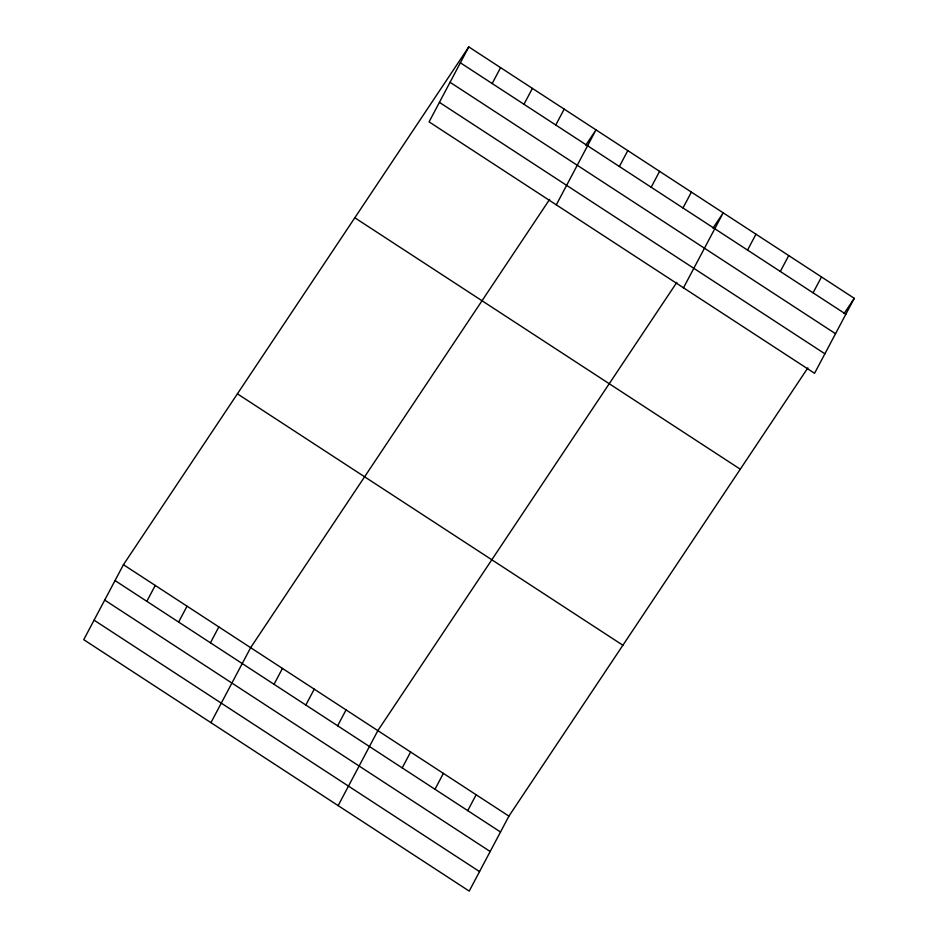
<?xml version="1.0" encoding="UTF-8"?>
<svg xmlns="http://www.w3.org/2000/svg" width="938" height="938" viewBox="0 0 938 938"><rect width="100%" height="100%" fill="white"/><g stroke="black" fill="none" stroke-linecap="round" stroke-linejoin="round"><path stroke-width="1.41" d="M468.789 46.9L429.088 121.87L814.559 373.301L854.26 298.319L468.789 46.9L123.441 564.699L83.74 639.681L469.211 891.1L508.912 816.13L807.888 367.848M146.832 601.328L155.239 585.441M178.63 622.07L187.037 606.183M492.18 83.529L500.587 67.642M210.44 642.811L218.847 626.924M523.979 104.27L532.385 88.383M210.944 722.647L250.645 647.666L549.621 199.395M555.777 125.012L564.184 109.125M274.037 684.294L282.444 668.419M556.293 204.847L595.993 129.866L585.769 145.191M305.835 705.036L314.253 689.16M619.385 166.495L627.792 150.608M337.645 725.778L346.052 709.902M651.183 187.237L659.59 171.349M338.149 805.613L377.85 730.643L676.826 282.373M682.981 207.978L691.4 192.102M402.203 767.894L410.621 752.006M683.497 287.814L723.198 212.844L712.974 228.157M434.974 789.268L443.381 773.381M747.551 250.094L755.958 234.207M467.734 810.643L476.152 794.756M780.322 271.469L788.729 255.582M813.082 292.832L821.489 276.956M844.036 313.644L854.26 298.319M460.37 62.787L845.853 314.207M450.052 82.286L835.524 333.705M439.418 102.371L824.889 353.802M354.822 217.78L740.293 469.199M237.408 393.831L622.879 645.25M123.441 564.699L508.912 816.13M115.034 580.587L500.505 832.006M104.704 600.086L490.175 851.505M94.07 620.17L479.541 871.601"/></g></svg>
